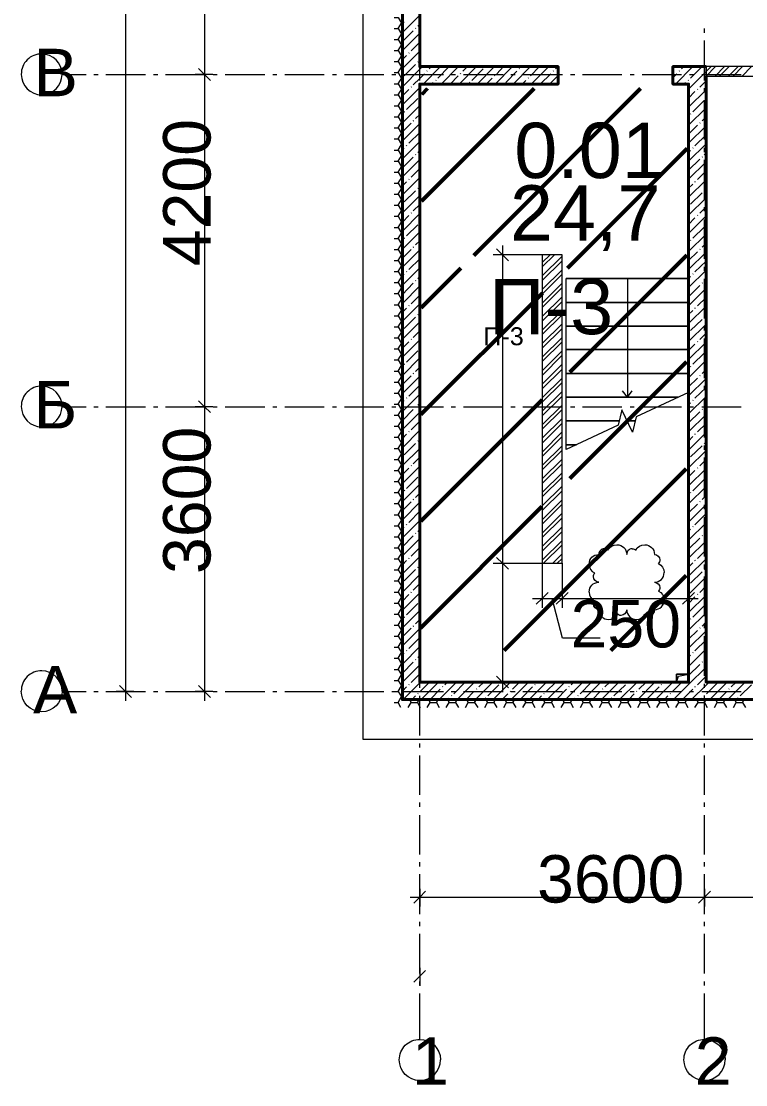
# Model space of a CAD drawing. Header units: millimetres. Extents: x -213547 to 415037, y -3642 to 106956.
# Drawn here: x -211833 to -202667, y 271 to 13726 of the extents above; entities that cross this region are included whole.
import ezdxf

# ---------------------------------------------------------------- set-up
doc = ezdxf.new("R2010")
doc.units = ezdxf.units.MM
doc.layers.add('953 СКБ ЛК CF15.1', color=3, linetype='Continuous', lineweight=50)
doc.layers.add('PDF _Текст', color=7, linetype='Continuous')
doc.styles.get("Standard").update_dxf_attribs({"font": 'arial.ttf'})

msp = doc.modelspace()

# ---------------------------------------------------------------- hatches: boundary and pattern name
at = {"layer": '953 СКБ ЛК CF15.1'}
h = msp.add_hatch(dxfattribs=at)
h.set_pattern_fill('ANSI31', color=256, scale=300)
h.paths.add_polyline_path([(-203408.3, 12875.7), (-206766.3, 12875.7), (-206771.2, 10765.6), (-204946.2, 10761.3), (-204946.6, 10603.4), (-204891.5, 10603.4), (-204891.5, 6709.3), (-205187.5, 6688.3), (-205187.5, 6819.8), (-205247.5, 6820), (-205238.6, 10600), (-206771.6, 10603.6), (-206783, 5763.6), (-203425, 5763.6), (-203415, 10023.2)])

# ---------------------------------------------------------------- linework, layer by layer
at = {"lineweight": 9}
for points in [[(-168384.7, 28983), (-168384.7, 29385.5), (-172769.4, 29385.5), (-172769.4, 32867.8), (-207511.6, 32867.8), (-207511.6, 4645.2), (-168384.7, 4645.2), (-168384.7, 5043.4)], [(-210515.2, 32384.8), (-210515.2, 5128.2)], [(-209515.4, 32384.8), (-209515.4, 27411.3), (-209515.4, 26564.1), (-209515.4, 23408), (-209515.4, 22259.9), (-209515.4, 20256.2), (-209515.4, 18654.8), (-209515.4, 17256.8), (-209515.4, 16354.5), (-209515.4, 15752.9), (-209515.4, 13054.4), (-209515.4, 8847.7), (-209515.4, 5128.2)], [(-207113.4, 13774.6), (-207062.6, 13774.6), (-207024.4, 13702.5), (-207011.7, 13702.5)], [(-207011.7, 13583.9), (-206791.4, 13804.2)], [(-207113.4, 13634.8), (-207062.6, 13634.8), (-207024.4, 13562.7), (-207011.7, 13562.7)], [(-207062.6, 13634.8), (-207024.4, 13702.5)], [(-207011.7, 13698.3), (-206990.5, 13719.5)], [(-207011.7, 13469.5), (-206876.2, 13605.1)], [(-206846.5, 13634.8), (-206842.3, 13639)], [(-206816.9, 13664.4), (-206791.4, 13689.8)], [(-206791.4, 13579.7), (-206791.4, 13634.8)], [(-203190.5, 13579.7), (-203190.5, 13634.8)], [(-207113.4, 13495), (-207062.6, 13495), (-207024.4, 13422.9), (-207011.7, 13422.9)], [(-207062.6, 13495), (-207024.4, 13562.7)], [(-207011.7, 13355.2), (-206791.4, 13575.4)], [(-206901.6, 13350.9), (-206791.4, 13461.1)], [(-206791.4, 12978.1), (-206791.4, 13482.2)], [(-203190.5, 12978.1), (-203190.5, 13482.2)], [(-207113.4, 13355.2), (-207062.6, 13355.2), (-207024.4, 13283.1), (-207011.7, 13283.1)], [(-207062.6, 13355.2), (-207024.4, 13422.9)], [(-207011.7, 13126.4), (-206791.4, 13346.7)], [(-206931.2, 13321.3), (-206927, 13325.5)], [(-207113.4, 13215.4), (-207062.6, 13215.4), (-207024.4, 13143.3), (-207011.7, 13143.3)], [(-207062.6, 13215.4), (-207024.4, 13283.1)], [(-207011.7, 13240.8), (-206960.9, 13291.6)], [(-206816.9, 13206.9), (-206812.6, 13211.1)], [(-210913.4, 13054.4), (-210858.3, 13054.4)], [(-210760.9, 13054.4), (-210261, 13054.4)], [(-210159.3, 13054.4), (-210104.3, 13054.4)], [(-210006.8, 13054.4), (-209506.9, 13054.4)], [(-209409.5, 13054.4), (-209515.4, 13054.4), (-209634, 13054.4)], [(-209405.3, 13054.4), (-209354.4, 13054.4)], [(-209252.7, 13054.4), (-208752.9, 13054.4)], [(-208651.2, 13054.4), (-208600.4, 13054.4)], [(-208498.7, 13054.4), (-207998.8, 13054.4)], [(-207897.1, 13054.4), (-207846.3, 13054.4)], [(-207744.6, 13054.4), (-207244.7, 13054.4)], [(-207143, 13054.4), (-207092.2, 13054.4)], [(-207113.4, 13075.6), (-207062.6, 13075.6), (-207024.4, 13003.5), (-207011.7, 13003.5)], [(-207062.6, 13075.6), (-207024.4, 13143.3)], [(-207011.7, 12897.6), (-206791.4, 13117.9), (-206757.5, 13151.8)], [(-206990.5, 13037.4), (-206846.5, 13177.2)], [(-206990.5, 13054.4), (-206490.7, 13054.4)], [(-206876.2, 12923), (-206791.4, 13003.5), (-206732.1, 13062.8)], [(-206749.1, 12931.5), (-206528.8, 13151.8)], [(-206702.5, 13092.5), (-206698.2, 13096.7)], [(-206672.8, 13122.2), (-206643.2, 13151.8)], [(-206562.7, 13007.8), (-206418.6, 13151.8)], [(-206520.3, 12931.5), (-206300, 13151.8)], [(-206393.2, 13054.4), (-206338.1, 13054.4)], [(-206291.5, 12931.5), (-206075.5, 13151.8)], [(-206274.6, 13062.8), (-206270.4, 13071.3)], [(-206244.9, 13092.5), (-206185.6, 13151.8)], [(-206236.5, 13054.4), (-205736.6, 13054.4)], [(-206130.6, 12978.1), (-205990.8, 13122.2)], [(-206067, 12931.5), (-205846.7, 13151.8)], [(-205961.1, 13151.8), (-205961.1, 13151.8)], [(-205838.3, 12931.5), (-205618, 13151.8)], [(-205817.1, 13062.8), (-205732.3, 13151.8)], [(-205702.7, 12952.7), (-205562.9, 13092.5)], [(-205639.1, 13054.4), (-205584.1, 13054.4)], [(-205609.5, 12931.5), (-205389.2, 13151.8)], [(-205533.2, 13122.2), (-205529, 13126.4)], [(-205503.6, 13151.8), (-205503.6, 13151.8)], [(-205486.6, 13054.4), (-204986.7, 13054.4)], [(-205389.2, 13037.4), (-205274.8, 13151.8)], [(-205380.7, 12931.5), (-205160.4, 13151.8)], [(-205266.3, 12931.5), (-205135, 13062.8)], [(-205105.4, 13092.5), (-205101.1, 13096.7)], [(-205075.7, 13122.2), (-205046.1, 13151.8)], [(-204885.1, 13054.4), (-204830, 13054.4)], [(-204732.6, 13054.4), (-204232.7, 13054.4)], [(-204131, 13054.4), (-204080.2, 13054.4)], [(-203978.5, 13054.4), (-203478.6, 13054.4)], [(-203588.8, 13126.4), (-203563.3, 13151.8)], [(-203588.8, 13012), (-203537.9, 13062.8)], [(-203554.9, 12931.5), (-203334.6, 13151.8)], [(-203508.3, 13092.5), (-203504, 13096.7)], [(-203478.6, 13122.2), (-203449, 13151.8)], [(-203389.6, 12868), (-203326.1, 12931.5), (-203169.4, 13088.3)], [(-203376.9, 13054.4), (-203326.1, 13054.4)], [(-203364.2, 13007.8), (-203220.2, 13151.8)], [(-203224.4, 13054.4), (-202724.5, 13054.4)], [(-203169.4, 13088.3), (-203105.8, 13151.8)], [(-203169.4, 13033.2), (-203050.7, 13151.8)], [(-203169.4, 13033.2), (-203169.4, 13151.8)], [(-203055, 13033.2), (-202936.4, 13151.8)], [(-202999.9, 13033.2), (-202877.1, 13151.8)], [(-202885.5, 13033.2), (-202762.7, 13151.8)], [(-202826.2, 13033.2), (-202707.6, 13151.8)], [(-202711.8, 13033.2), (-202593.2, 13151.8)], [(-207113.4, 12935.8), (-207062.6, 12935.8), (-207024.4, 12863.7), (-207011.7, 12863.7)], [(-207062.6, 12935.8), (-207024.4, 13003.5)], [(-207011.7, 13012), (-207011.7, 13012)], [(-206634.7, 12931.5), (-206617.7, 12952.7)], [(-206588.1, 12978.1), (-206583.9, 12982.4)], [(-206405.9, 12931.5), (-206304.3, 13037.4)], [(-206160.2, 12952.7), (-206156, 12956.9)], [(-205952.6, 12931.5), (-205876.4, 13007.8)], [(-205846.7, 13037.4), (-205842.5, 13041.7)], [(-205495.1, 12931.5), (-205448.5, 12978.1)], [(-205418.9, 13007.8), (-205414.6, 13012)], [(-205152, 12931.5), (-205041.8, 13041.7)], [(-203440.5, 12931.5), (-203423.5, 12952.7)], [(-203393.9, 12978.1), (-203389.6, 12982.4)], [(-203249.8, 12893.4), (-203211.7, 12931.5), (-203169.4, 12973.9)], [(-207113.4, 12796), (-207062.6, 12796), (-207024.4, 12723.9), (-207011.7, 12723.9)], [(-207062.6, 12796), (-207024.4, 12863.7)], [(-207011.7, 12668.9), (-206791.4, 12889.2)], [(-207011.7, 12783.2), (-206931.2, 12863.7)], [(-206901.6, 12893.4), (-206897.3, 12897.6)], [(-206791.4, 12825.6), (-206791.4, 12880.7)], [(-203389.6, 12639.2), (-203169.4, 12859.5)], [(-203389.6, 12753.6), (-203309.2, 12838.3)], [(-203279.5, 12863.7), (-203275.3, 12868)], [(-203190.5, 12825.6), (-203190.5, 12880.7)], [(-207113.4, 12656.2), (-207062.6, 12656.2), (-207024.4, 12584.1), (-207011.7, 12584.1)], [(-207062.6, 12656.2), (-207024.4, 12723.9)], [(-207011.7, 12440.1), (-206791.4, 12660.4)], [(-206960.9, 12609.6), (-206816.9, 12749.4)], [(-206791.4, 12228.3), (-206791.4, 12728.2)], [(-203334.6, 12579.9), (-203194.8, 12723.9)], [(-203190.5, 12228.3), (-203190.5, 12728.2)], [(-207113.4, 12516.4), (-207062.6, 12516.4), (-207024.4, 12444.3), (-207011.7, 12444.3)], [(-207062.6, 12516.4), (-207024.4, 12584.1)], [(-206990.5, 12579.9), (-206982.1, 12584.1)], [(-206846.5, 12495.2), (-206791.4, 12546)], [(-203389.6, 12410.4), (-203169.4, 12630.7)], [(-203364.2, 12550.2), (-203360, 12554.5)], [(-203220.2, 12465.5), (-203169.4, 12516.4)], [(-207062.6, 12376.6), (-207024.4, 12444.3)], [(-207011.7, 12325.7), (-206901.6, 12435.9)], [(-207011.7, 12211.3), (-206791.4, 12431.6)], [(-206876.2, 12465.5), (-206867.7, 12469.8)], [(-203389.6, 12296.1), (-203279.5, 12410.4)], [(-203389.6, 12181.7), (-203169.4, 12402)], [(-203249.8, 12435.9), (-203245.6, 12440.1)], [(-207113.4, 12376.6), (-207062.6, 12376.6), (-207024.4, 12304.5), (-207011.7, 12304.5)], [(-207062.6, 12236.8), (-207024.4, 12304.5)], [(-206931.2, 12181.7), (-206791.4, 12317.2)], [(-203309.2, 12152), (-203169.4, 12287.6)], [(-207113.4, 12236.8), (-207062.6, 12236.8), (-207024.4, 12164.7), (-207011.7, 12164.7)], [(-207062.6, 12097), (-207024.4, 12164.7)], [(-207011.7, 11986.8), (-206791.4, 12202.9)], [(-207011.7, 12097), (-206990.5, 12122.4)], [(-206960.9, 12152), (-206956.6, 12156.3)], [(-206791.4, 12071.5), (-206791.4, 12126.6)], [(-203389.6, 11957.2), (-203169.4, 12173.2)], [(-203334.6, 12122.4), (-203330.3, 12126.6)], [(-203190.5, 12071.5), (-203190.5, 12126.6)], [(-207113.4, 12097), (-207062.6, 12097), (-207024.4, 12024.9), (-207011.7, 12024.9)], [(-207062.6, 11957.2), (-207024.4, 12024.9)], [(-207011.7, 11872.4), (-206876.2, 12008)], [(-207011.7, 11758.1), (-206791.4, 11978.3)], [(-206846.5, 12037.7), (-206842.3, 12041.9)], [(-206816.9, 12067.3), (-206791.4, 12092.7)], [(-203389.6, 12067.3), (-203364.2, 12092.7)], [(-203389.6, 11842.8), (-203249.8, 11982.6)], [(-203220.2, 12008), (-203216, 12012.2)], [(-203194.8, 12037.7), (-203169.4, 12063.1)], [(-207113.4, 11957.2), (-207062.6, 11957.2), (-207024.4, 11885.1), (-207011.7, 11885.1)], [(-207062.6, 11817.4), (-207024.4, 11885.1)], [(-206901.6, 11753.8), (-206791.4, 11864)], [(-206791.4, 11474.2), (-206791.4, 11974.1)], [(-203389.6, 11728.4), (-203169.4, 11948.7)], [(-203190.5, 11474.2), (-203190.5, 11974.1)], [(-207113.4, 11817.4), (-207062.6, 11817.4), (-207024.4, 11745.3), (-207011.7, 11745.3)], [(-207062.6, 11677.6), (-207024.4, 11745.3)], [(-207011.7, 11529.3), (-206791.4, 11749.6)], [(-206931.2, 11724.2), (-206927, 11728.4)], [(-203389.6, 11499.6), (-203169.4, 11719.9)], [(-203279.5, 11724.2), (-203169.4, 11834.3)], [(-207113.4, 11677.6), (-207062.6, 11677.6), (-207024.4, 11605.5), (-207011.7, 11605.5)], [(-207062.6, 11537.8), (-207024.4, 11605.5)], [(-207011.7, 11643.7), (-206960.9, 11694.5)], [(-206990.5, 11440.3), (-206846.5, 11580.1)], [(-206816.9, 11609.8), (-206812.6, 11614)], [(-203389.6, 11614), (-203334.6, 11664.9)], [(-203309.2, 11694.5), (-203304.9, 11698.7)], [(-203194.8, 11580.1), (-203190.5, 11584.4)], [(-207113.4, 11537.8), (-207062.6, 11537.8), (-207024.4, 11465.7), (-207011.7, 11465.7)], [(-207062.6, 11398), (-207024.4, 11465.7)], [(-207011.7, 11300.5), (-206791.4, 11520.8)], [(-203389.6, 11270.9), (-203169.4, 11491.2)], [(-203364.2, 11410.7), (-203220.2, 11554.7)], [(-207113.4, 11398), (-207062.6, 11398), (-207024.4, 11325.9), (-207011.7, 11325.9)], [(-207062.6, 11258.2), (-207024.4, 11325.9)], [(-207011.7, 11414.9), (-207011.7, 11414.9)], [(-206876.2, 11325.9), (-206791.4, 11406.4)], [(-206791.4, 11321.7), (-206791.4, 11372.5)], [(-203389.6, 11385.3), (-203389.6, 11385.3)], [(-203249.8, 11296.3), (-203169.4, 11376.8)], [(-203190.5, 11321.7), (-203190.5, 11372.5)], [(-207113.4, 11258.2), (-207062.6, 11258.2), (-207024.4, 11186.1), (-207011.7, 11186.1)], [(-207062.6, 11118.4), (-207024.4, 11186.1)], [(-207011.7, 11071.8), (-206791.4, 11292.1)], [(-207011.7, 11186.1), (-206931.2, 11266.6)], [(-206901.6, 11296.3), (-206897.3, 11300.5)], [(-206791.4, 10720.1), (-206791.4, 11220)], [(-203389.6, 11042.1), (-203169.4, 11262.4)], [(-203389.6, 11156.5), (-203309.2, 11237)], [(-203279.5, 11266.6), (-203275.3, 11270.9)], [(-203190.5, 10720.1), (-203190.5, 11220)], [(-207113.4, 11118.4), (-207062.6, 11118.4), (-207024.4, 11046.3), (-207011.7, 11046.3)], [(-207062.6, 10978.6), (-207024.4, 11046.3)], [(-207011.7, 10843), (-206791.4, 11063.3)], [(-206960.9, 11012.5), (-206816.9, 11152.3)], [(-203389.6, 10813.3), (-203169.4, 11033.6)], [(-203334.6, 10982.8), (-203194.8, 11122.6)], [(-207113.4, 10978.6), (-207062.6, 10978.6), (-207024.4, 10906.5), (-207011.7, 10906.5)], [(-207062.6, 10838.8), (-207024.4, 10906.5)], [(-206990.5, 10982.8), (-206982.1, 10987)], [(-206846.5, 10898.1), (-206791.4, 10948.9)], [(-203364.2, 10953.1), (-203360, 10957.4)], [(-203220.2, 10868.4), (-203169.4, 10919.3)], [(-207113.4, 10838.8), (-207062.6, 10838.8), (-207024.4, 10766.7), (-207011.7, 10766.7)], [(-207062.6, 10699), (-207024.4, 10766.7)], [(-207011.7, 10728.6), (-206901.6, 10838.8)], [(-207011.7, 10614.2), (-206791.4, 10834.5)], [(-206876.2, 10868.4), (-206867.7, 10872.7)], [(-205240.9, 10771), (-205745.1, 10771), (-205863.7, 10771)], [(-205745.1, 10889.6), (-205745.1, 6869.3), (-205745.1, 5246.8)], [(-205240.9, 10673.5), (-205143.5, 10771)], [(-205240.9, 10618.5), (-205088.4, 10771)], [(-203389.6, 10699), (-203279.5, 10809.1)], [(-203389.6, 10584.6), (-203169.4, 10804.9)], [(-203249.8, 10838.8), (-203245.6, 10843)], [(-207113.4, 10699), (-207062.6, 10699), (-207024.4, 10626.9), (-207011.7, 10626.9)], [(-206931.2, 10584.6), (-206791.4, 10720.1)], [(-205240.9, 10504.1), (-204991, 10754)], [(-205240.9, 10444.8), (-204991, 10694.7)], [(-203309.2, 10554.9), (-203169.4, 10690.5)], [(-207113.4, 10559.2), (-207062.6, 10559.2), (-207024.4, 10487.1), (-207011.7, 10487.1)], [(-207062.6, 10559.2), (-207024.4, 10626.9)], [(-207011.7, 10385.5), (-206791.4, 10605.8)], [(-207011.7, 10499.9), (-206990.5, 10525.3)], [(-206960.9, 10554.9), (-206956.6, 10559.2)], [(-206791.4, 10567.6), (-206791.4, 10618.5)], [(-205240.9, 10330.4), (-204991, 10580.3)], [(-205240.9, 10275.3), (-204991, 10525.3)], [(-203389.6, 10355.8), (-203169.4, 10576.1)], [(-203389.6, 10470.2), (-203364.2, 10495.6)], [(-203334.6, 10525.3), (-203330.3, 10529.5)], [(-203190.5, 10567.6), (-203190.5, 10618.5)], [(-207113.4, 10419.4), (-207062.6, 10419.4), (-207024.4, 10347.4), (-207011.7, 10347.4)], [(-207062.6, 10419.4), (-207024.4, 10487.1)], [(-207011.7, 10271.1), (-206876.2, 10410.9)], [(-207011.7, 10156.7), (-206791.4, 10377)], [(-206846.5, 10440.5), (-206842.3, 10444.8)], [(-206816.9, 10470.2), (-206791.4, 10491.4)], [(-206791.4, 9966.1), (-206791.4, 10466)], [(-205240.9, 10161), (-204991, 10410.9)], [(-203389.6, 10470.2), (-204940.2, 10470.2)], [(-204164.9, 10470.2), (-204164.9, 10169.4), (-204164.9, 9868.6), (-204164.9, 9572.1), (-204164.9, 9271.3), (-204164.9, 8970.5), (-204228.4, 9051)], [(-203389.6, 10241.4), (-203249.8, 10381.2)], [(-203220.2, 10410.9), (-203216, 10415.1)], [(-203194.8, 10440.5), (-203169.4, 10461.7)], [(-203190.5, 9966.1), (-203190.5, 10466)], [(-207113.4, 10279.6), (-207062.6, 10279.6), (-207024.4, 10207.6), (-207011.7, 10207.6)], [(-207062.6, 10279.6), (-207024.4, 10347.4)], [(-206901.6, 10152.5), (-206791.4, 10262.6)], [(-205240.9, 10105.9), (-204991, 10355.8)], [(-205240.9, 9991.5), (-204991, 10241.4)], [(-203389.6, 10127.1), (-203169.4, 10347.4)], [(-203279.5, 10127.1), (-203169.4, 10233)], [(-207113.4, 10139.8), (-207062.6, 10139.8), (-207024.4, 10067.8), (-207011.7, 10067.8)], [(-207062.6, 10139.8), (-207024.4, 10207.6)], [(-207011.7, 9932.2), (-206791.4, 10152.5)], [(-207011.7, 10046.6), (-206960.9, 10097.4)], [(-206931.2, 10127.1), (-206927, 10131.3)], [(-205240.9, 9932.2), (-204991, 10182.1)], [(-203389.6, 9902.5), (-203169.4, 10122.8)], [(-203309.2, 10097.4), (-203304.9, 10101.6)], [(-207113.4, 10000), (-207062.6, 10000), (-207024.4, 9928), (-207011.7, 9928)], [(-207062.6, 10000), (-207024.4, 10067.8)], [(-206990.5, 9839), (-206846.5, 9983)], [(-206816.9, 10012.7), (-206812.6, 10016.9)], [(-205240.9, 9817.8), (-204991, 10067.8)], [(-205240.9, 9762.7), (-204991, 10012.7)], [(-203389.6, 10016.9), (-203334.6, 10067.8)], [(-203194.8, 9983), (-203190.5, 9987.3)], [(-207113.4, 9860.2), (-207062.6, 9860.2), (-207024.4, 9788.2), (-207011.7, 9788.2)], [(-207062.6, 9860.2), (-207024.4, 9928)], [(-207011.7, 9703.4), (-206791.4, 9923.7)], [(-206791.4, 9813.6), (-206791.4, 9864.4)], [(-205240.9, 9648.4), (-204991, 9898.3)], [(-205240.9, 9589), (-204991, 9839)], [(-203389.6, 9673.8), (-203169.4, 9894.1)], [(-203364.2, 9813.6), (-203220.2, 9953.4)], [(-203190.5, 9813.6), (-203190.5, 9864.4)], [(-207113.4, 9720.4), (-207062.6, 9720.4), (-207024.4, 9648.4), (-207011.7, 9648.4)], [(-207062.6, 9720.4), (-207024.4, 9788.2)], [(-207011.7, 9817.8), (-207011.7, 9817.8)], [(-207011.7, 9474.7), (-206791.4, 9695)], [(-206901.6, 9699.2), (-206897.3, 9703.4)], [(-206876.2, 9724.6), (-206791.4, 9809.3)], [(-206791.4, 9212), (-206791.4, 9711.9)], [(-205240.9, 9474.7), (-204991, 9724.6)], [(-203389.6, 9788.2), (-203389.6, 9788.2)], [(-203249.8, 9699.2), (-203169.4, 9779.7)], [(-203190.5, 9212), (-203190.5, 9711.9)], [(-207113.4, 9580.6), (-207062.6, 9580.6), (-207024.4, 9508.6), (-207011.7, 9508.6)], [(-207062.6, 9580.6), (-207024.4, 9648.4)], [(-207011.7, 9589), (-206931.2, 9669.5)], [(-206960.9, 9411.1), (-206816.9, 9555.2)], [(-205240.9, 9419.6), (-204991, 9669.5)], [(-205240.9, 9305.2), (-204991, 9555.2)], [(-203389.6, 9445), (-203169.4, 9665.3)], [(-203389.6, 9559.4), (-203309.2, 9639.9)], [(-203279.5, 9669.5), (-203275.3, 9673.8)], [(-207113.4, 9440.8), (-207062.6, 9440.8), (-207024.4, 9368.8), (-207011.7, 9368.8)], [(-207062.6, 9440.8), (-207024.4, 9508.6)], [(-207011.7, 9245.9), (-206791.4, 9466.2)], [(-205240.9, 9245.9), (-204991, 9500.1)], [(-203389.6, 9216.2), (-203169.4, 9436.5)], [(-203334.6, 9385.7), (-203194.8, 9525.5)], [(-207113.4, 9301), (-207062.6, 9301), (-207024.4, 9229), (-207011.7, 9229)], [(-207062.6, 9301), (-207024.4, 9368.8)], [(-206990.5, 9385.7), (-206982.1, 9389.9)], [(-206846.5, 9296.7), (-206791.4, 9351.8)], [(-205240.9, 9135.8), (-204991, 9385.7)], [(-205240.9, 9076.4), (-204991, 9326.4)], [(-203364.2, 9356), (-203360, 9360.3)], [(-203220.2, 9271.3), (-203169.4, 9322.2)], [(-207113.4, 9161.2), (-207062.6, 9161.2), (-207024.4, 9089.2), (-207011.7, 9089.2)], [(-207062.6, 9161.2), (-207024.4, 9229)], [(-207011.7, 9131.5), (-206901.6, 9241.7)], [(-207011.7, 9017.1), (-206791.4, 9237.4)], [(-206876.2, 9271.3), (-206867.7, 9275.6)], [(-205240.9, 8962.1), (-204991, 9212)], [(-205240.9, 8907), (-204991, 9156.9)], [(-203389.6, 9101.9), (-203279.5, 9212)], [(-203389.6, 8987.5), (-203169.4, 9207.8)], [(-203249.8, 9241.7), (-203245.6, 9245.9)], [(-207113.4, 9021.4), (-207062.6, 9021.4), (-207024.4, 8949.4), (-207011.7, 8949.4)], [(-207062.6, 9021.4), (-207024.4, 9089.2)], [(-206931.2, 8983.2), (-206791.4, 9123)], [(-206791.4, 9059.5), (-206791.4, 9114.6)], [(-205240.9, 8792.6), (-204991, 9042.6)], [(-204164.9, 8970.5), (-204105.6, 9051)], [(-203309.2, 8957.8), (-203169.4, 9093.4)], [(-203190.5, 9059.5), (-203190.5, 9114.6)], [(-207113.4, 8881.6), (-207062.6, 8881.6), (-207024.4, 8809.6), (-207011.7, 8809.6)], [(-207062.6, 8881.6), (-207024.4, 8949.4)], [(-207011.7, 8788.4), (-206791.4, 9008.7)], [(-207011.7, 8902.8), (-206990.5, 8928.2)], [(-206960.9, 8957.8), (-206956.6, 8962.1)], [(-206816.9, 8868.9), (-206791.4, 8894.3)], [(-206791.4, 8457.9), (-206791.4, 8957.8)], [(-205240.9, 8733.3), (-204991, 8983.2)], [(-203389.6, 8758.7), (-203169.4, 8979)], [(-203389.6, 8873.1), (-203364.2, 8898.5)], [(-203334.6, 8928.2), (-203330.3, 8932.4)], [(-203190.5, 8457.9), (-203190.5, 8957.8)], [(-211315.8, 8847.7), (-211010.8, 8847.7)], [(-210913.4, 8847.7), (-210858.3, 8847.7)], [(-210760.9, 8847.7), (-210261, 8847.7)], [(-210159.3, 8847.7), (-210104.3, 8847.7)], [(-210006.8, 8847.7), (-209506.9, 8847.7)], [(-209409.5, 8847.7), (-209515.4, 8847.7), (-209634, 8847.7)], [(-209405.3, 8847.7), (-209354.4, 8847.7)], [(-209252.7, 8847.7), (-208752.9, 8847.7)], [(-208651.2, 8847.7), (-208600.4, 8847.7)], [(-208498.7, 8847.7), (-207998.8, 8847.7)], [(-207897.1, 8847.7), (-207846.3, 8847.7)], [(-207744.6, 8847.7), (-207244.7, 8847.7)], [(-207143, 8847.7), (-207092.2, 8847.7)], [(-207062.6, 8741.8), (-207024.4, 8809.6)], [(-207011.7, 8674), (-206876.2, 8813.8)], [(-207011.7, 8559.6), (-206791.4, 8779.9)], [(-206990.5, 8847.7), (-206490.7, 8847.7)], [(-206846.5, 8843.4), (-206842.3, 8847.7)], [(-206393.2, 8847.7), (-206338.1, 8847.7)], [(-206236.5, 8847.7), (-205736.6, 8847.7)], [(-205639.1, 8847.7), (-205584.1, 8847.7)], [(-205486.6, 8847.7), (-204986.7, 8847.7)], [(-205240.9, 8618.9), (-204991, 8868.9)], [(-205240.9, 8563.8), (-204991, 8813.8)], [(-204885.1, 8847.7), (-204830, 8847.7)], [(-204732.6, 8847.7), (-204232.7, 8847.7)], [(-204131, 8847.7), (-204080.2, 8847.7)], [(-203978.5, 8847.7), (-203478.6, 8847.7)], [(-203389.6, 8644.3), (-203249.8, 8784.1)], [(-203389.6, 8530), (-203169.4, 8750.2)], [(-203376.9, 8847.7), (-203326.1, 8847.7)], [(-203224.4, 8847.7), (-202724.5, 8847.7)], [(-203220.2, 8813.8), (-203216, 8818)], [(-203194.8, 8843.4), (-203169.4, 8864.6)], [(-207113.4, 8741.8), (-207062.6, 8741.8), (-207024.4, 8669.8), (-207011.7, 8669.8)], [(-207062.6, 8602), (-207024.4, 8669.8)], [(-206901.6, 8555.4), (-206791.4, 8665.5)], [(-205240.9, 8449.5), (-204991, 8699.4)], [(-205240.9, 8390.2), (-204991, 8640.1)], [(-203279.5, 8530), (-203169.4, 8635.9)], [(-207113.4, 8602), (-207062.6, 8602), (-207024.4, 8530), (-207011.7, 8530)], [(-207062.6, 8462.2), (-207024.4, 8530)], [(-207011.7, 8330.9), (-206791.4, 8551.1)], [(-207011.7, 8445.2), (-206960.9, 8500.3)], [(-206931.2, 8530), (-206927, 8534.2)], [(-205240.9, 8275.8), (-204991, 8530)], [(-203389.6, 8301.2), (-203169.4, 8521.5)], [(-203309.2, 8500.3), (-203304.9, 8504.5)], [(-207113.4, 8462.2), (-207062.6, 8462.2), (-207024.4, 8390.2), (-207011.7, 8390.2)], [(-207062.6, 8322.4), (-207024.4, 8390.2)], [(-206990.5, 8241.9), (-206846.5, 8385.9)], [(-206816.9, 8415.6), (-206812.6, 8419.8)], [(-206791.4, 8305.4), (-206791.4, 8360.5)], [(-205240.9, 8220.7), (-204991, 8470.7)], [(-205240.9, 8106.3), (-204991, 8356.3)], [(-203389.6, 8415.6), (-203334.6, 8470.7)], [(-203364.2, 8216.5), (-203220.2, 8356.3)], [(-203194.8, 8385.9), (-203190.5, 8390.2)], [(-203190.5, 8305.4), (-203190.5, 8360.5)], [(-207113.4, 8322.4), (-207062.6, 8322.4), (-207024.4, 8250.4), (-207011.7, 8250.4)], [(-207062.6, 8182.6), (-207024.4, 8250.4)], [(-207011.7, 8106.3), (-206791.4, 8322.4)], [(-207011.7, 8216.5), (-207011.7, 8220.7)], [(-206876.2, 8127.5), (-206791.4, 8212.2)], [(-206791.4, 7703.9), (-206791.4, 8208)], [(-205240.9, 8051.3), (-204991, 8301.2)], [(-203389.6, 8076.7), (-203169.4, 8297)], [(-203190.5, 7703.9), (-203190.5, 8208)], [(-207113.4, 8182.6), (-207062.6, 8182.6), (-207024.4, 8110.6), (-207011.7, 8110.6)], [(-207062.6, 8042.8), (-207024.4, 8110.6)], [(-207011.7, 7877.6), (-206791.4, 8097.9)], [(-206901.6, 8102.1), (-206897.3, 8106.3)], [(-205240.9, 7936.9), (-204991, 8186.8)], [(-205240.9, 7877.6), (-204991, 8127.5)], [(-203389.6, 8186.8), (-203389.6, 8191.1)], [(-203279.5, 8072.4), (-203275.3, 8076.7)], [(-203249.8, 8102.1), (-203169.4, 8182.6)], [(-207113.4, 8042.8), (-207062.6, 8042.8), (-207024.4, 7970.8), (-207011.7, 7970.8)], [(-207062.6, 7903), (-207024.4, 7970.8)], [(-207011.7, 7991.9), (-206931.2, 8072.4)], [(-206960.9, 7814), (-206816.9, 7958.1)], [(-205240.9, 7763.2), (-204991, 8013.1)], [(-205240.9, 7708.1), (-204991, 7958.1)], [(-203389.6, 7847.9), (-203169.4, 8068.2)], [(-203389.6, 7962.3), (-203309.2, 8042.8)], [(-207113.4, 7903), (-207062.6, 7903), (-207024.4, 7831), (-207011.7, 7831)], [(-207062.6, 7763.2), (-207024.4, 7831)], [(-207011.7, 7648.8), (-206791.4, 7869.1)], [(-205240.9, 7593.7), (-204991, 7843.7)], [(-203389.6, 7619.1), (-203169.4, 7839.4)], [(-203334.6, 7784.4), (-203194.8, 7928.4)], [(-207113.4, 7763.2), (-207062.6, 7763.2), (-207024.4, 7691.2), (-207011.7, 7691.2)], [(-207062.6, 7623.4), (-207024.4, 7691.2)], [(-206990.5, 7784.4), (-206982.1, 7792.8)], [(-206876.2, 7674.2), (-206867.7, 7678.5)], [(-206846.5, 7699.6), (-206791.4, 7754.7)], [(-205240.9, 7534.4), (-204991, 7784.4)], [(-205240.9, 7420), (-204991, 7670)], [(-203364.2, 7758.9), (-203360, 7763.2)], [(-203220.2, 7674.2), (-203169.4, 7725.1)], [(-207113.4, 7623.4), (-207062.6, 7623.4), (-207024.4, 7551.4), (-207011.7, 7551.4)], [(-207062.6, 7483.6), (-207024.4, 7551.4)], [(-207011.7, 7534.4), (-206901.6, 7644.6)], [(-207011.7, 7420), (-206791.4, 7640.3)], [(-206791.4, 7551.4), (-206791.4, 7606.4)], [(-205240.9, 7365), (-204991, 7614.9)], [(-203389.6, 7504.8), (-203279.5, 7614.9)], [(-203389.6, 7390.4), (-203169.4, 7610.7)], [(-203249.8, 7644.6), (-203245.6, 7648.8)], [(-203190.5, 7551.4), (-203190.5, 7606.4)], [(-207113.4, 7483.6), (-207062.6, 7483.6), (-207024.4, 7411.6), (-207011.7, 7411.6)], [(-207062.6, 7343.8), (-207024.4, 7411.6)], [(-207011.7, 7191.3), (-206791.4, 7411.6)], [(-206931.2, 7386.1), (-206791.4, 7525.9)], [(-206791.4, 6954), (-206791.4, 7453.9)], [(-205240.9, 7250.6), (-204991, 7500.5)], [(-205240.9, 7195.5), (-204991, 7445.5)], [(-203309.2, 7356.5), (-203169.4, 7496.3)], [(-203190.5, 6954), (-203190.5, 7453.9)], [(-207113.4, 7343.8), (-207062.6, 7343.8), (-207024.4, 7271.8), (-207011.7, 7271.8)], [(-207062.6, 7204), (-207024.4, 7271.8)], [(-207011.7, 7305.7), (-206990.5, 7331.1)], [(-206960.9, 7356.5), (-206956.6, 7365)], [(-206816.9, 7271.8), (-206791.4, 7297.2)], [(-205240.9, 7081.1), (-204991, 7331.1)], [(-205240.9, 7021.8), (-204991, 7271.8)], [(-203389.6, 7161.6), (-203169.4, 7381.9)], [(-203389.6, 7276), (-203364.2, 7301.4)], [(-203334.6, 7331.1), (-203330.3, 7335.3)], [(-203194.8, 7246.3), (-203169.4, 7267.5)], [(-207113.4, 7204), (-207062.6, 7204), (-207024.4, 7132), (-207011.7, 7132)], [(-207062.6, 7064.2), (-207024.4, 7132)], [(-207011.7, 7076.9), (-206876.2, 7216.7)], [(-207011.7, 6962.5), (-206791.4, 7182.8)], [(-206846.5, 7246.3), (-206842.3, 7250.6)], [(-205240.9, 6907.4), (-204991, 7157.4)], [(-203389.6, 7047.2), (-203249.8, 7187)], [(-203389.6, 6932.9), (-203169.4, 7153.1)], [(-203220.2, 7216.7), (-203216, 7220.9)], [(-207113.4, 7064.2), (-207062.6, 7064.2), (-207024.4, 6992.2), (-207011.7, 6992.2)], [(-206901.6, 6958.3), (-206791.4, 7068.4)], [(-205224, 6869.3), (-204991, 7102.3)], [(-203279.5, 6928.6), (-203169.4, 7038.8)], [(-207113.4, 6924.4), (-207062.6, 6924.4), (-207024.4, 6856.6), (-207011.7, 6856.6)], [(-207062.6, 6924.4), (-207024.4, 6992.2)], [(-207011.7, 6733.7), (-206791.4, 6954)], [(-207011.7, 6848.1), (-206960.9, 6903.2)], [(-206931.2, 6928.6), (-206927, 6937.1)], [(-205863.7, 6869.3), (-205745.1, 6869.3), (-205240.9, 6869.3), (-205240.9, 6424.5), (-205240.9, 6305.9)], [(-205109.6, 6869.3), (-204991, 6987.9)], [(-205054.5, 6869.3), (-204991, 6928.6)], [(-204991, 6869.3), (-204991, 6424.5), (-204991, 6305.9)], [(-203389.6, 6704.1), (-203169.4, 6924.4)], [(-203389.6, 6818.5), (-203334.6, 6873.5)], [(-203389.6, 6869.3), (-203389.6, 6424.5), (-203389.6, 6305.9)], [(-203309.2, 6903.2), (-203304.9, 6907.4)], [(-207113.4, 6784.6), (-207062.6, 6784.6), (-207024.4, 6716.8), (-207011.7, 6716.8)], [(-207062.6, 6784.6), (-207024.4, 6856.6)], [(-206990.5, 6644.8), (-206846.5, 6788.8)], [(-206816.9, 6814.2), (-206812.6, 6822.7)], [(-206791.4, 6797.3), (-206791.4, 6852.4)], [(-203364.2, 6615.1), (-203220.2, 6759.2)], [(-203194.8, 6788.8), (-203190.5, 6793.1)], [(-203190.5, 6797.3), (-203190.5, 6852.4)], [(-207113.4, 6644.8), (-207062.6, 6644.8), (-207024.4, 6577), (-207011.7, 6577)], [(-207062.6, 6644.8), (-207024.4, 6716.8)], [(-207011.7, 6505), (-206791.4, 6725.3)], [(-207011.7, 6619.4), (-207011.7, 6619.4)], [(-206876.2, 6530.4), (-206791.4, 6610.9)], [(-206791.4, 6200), (-206791.4, 6699.9)], [(-203389.6, 6475.3), (-203169.4, 6695.6)], [(-203389.6, 6589.7), (-203389.6, 6593.9)], [(-203190.5, 6200), (-203190.5, 6699.9)], [(-207113.4, 6505), (-207062.6, 6505), (-207024.4, 6437.2), (-207011.7, 6437.2)], [(-207062.6, 6505), (-207024.4, 6577)], [(-207011.7, 6276.2), (-206791.4, 6496.5)], [(-207011.7, 6390.6), (-206931.2, 6475.3)], [(-206901.6, 6500.8), (-206897.3, 6509.2)], [(-203389.6, 6246.6), (-203169.4, 6466.9)], [(-203279.5, 6475.3), (-203275.3, 6479.6)], [(-203249.8, 6500.8), (-203169.4, 6581.2)], [(-207113.4, 6365.2), (-207062.6, 6365.2), (-207024.4, 6297.4), (-207011.7, 6297.4)], [(-207062.6, 6365.2), (-207024.4, 6437.2)], [(-206960.9, 6216.9), (-206816.9, 6361)], [(-205363.8, 6424.5), (-204991, 6424.5), (-203271, 6424.5)], [(-204508, 5920.4), (-204986.7, 5920.4), (-205118.1, 6424.5)], [(-203389.6, 6361), (-203309.2, 6445.7)], [(-203334.6, 6187.3), (-203194.8, 6331.3)], [(-207113.4, 6225.4), (-207062.6, 6225.4), (-207024.4, 6157.6), (-207011.7, 6157.6)], [(-207062.6, 6225.4), (-207024.4, 6297.4)], [(-207011.7, 6051.7), (-206791.4, 6272)], [(-206990.5, 6187.3), (-206982.1, 6191.5)], [(-203389.6, 6022), (-203169.4, 6242.3)], [(-207113.4, 6085.6), (-207062.6, 6085.6), (-207024.4, 6017.8), (-207011.7, 6017.8)], [(-207062.6, 6085.6), (-207024.4, 6157.6)], [(-206876.2, 6072.9), (-206867.7, 6077.1)], [(-206846.5, 6102.5), (-206791.4, 6157.6)], [(-206791.4, 6047.5), (-206791.4, 6098.3)], [(-203364.2, 6161.8), (-203360, 6166.1)], [(-203220.2, 6072.9), (-203169.4, 6128)], [(-203190.5, 6047.5), (-203190.5, 6098.3)], [(-207113.4, 5945.8), (-207062.6, 5945.8), (-207024.4, 5878), (-207011.7, 5878)], [(-207062.6, 5945.8), (-207024.4, 6017.8)], [(-207011.7, 5937.3), (-206901.6, 6047.5)], [(-207011.7, 5822.9), (-206791.4, 6043.2)], [(-206931.2, 5789), (-206791.4, 5928.8)], [(-206791.4, 5445.9), (-206791.4, 5945.8)], [(-203389.6, 5907.7), (-203279.5, 6017.8)], [(-203389.6, 5793.3), (-203169.4, 6013.6)], [(-203249.8, 6047.5), (-203245.6, 6051.7)], [(-203190.5, 5445.9), (-203190.5, 5945.8)], [(-207113.4, 5806), (-207062.6, 5806), (-207024.4, 5738.2), (-207011.7, 5738.2)], [(-207062.6, 5806), (-207024.4, 5878)], [(-207011.7, 5594.2), (-206791.4, 5814.5)], [(-203309.2, 5759.4), (-203169.4, 5899.2)], [(-207113.4, 5666.2), (-207062.6, 5666.2), (-207024.4, 5598.4), (-207011.7, 5598.4)], [(-207062.6, 5666.2), (-207024.4, 5738.2)], [(-207011.7, 5708.6), (-206990.5, 5734)], [(-206960.9, 5759.4), (-206956.6, 5763.6)], [(-206816.9, 5674.7), (-206791.4, 5700.1)], [(-203389.6, 5564.5), (-203169.4, 5784.8)], [(-203389.6, 5678.9), (-203364.2, 5704.3)], [(-203334.6, 5734), (-203330.3, 5738.2)], [(-203194.8, 5645), (-203169.4, 5670.4)], [(-207113.4, 5526.4), (-207062.6, 5526.4), (-207024.4, 5458.6), (-207011.7, 5458.6)], [(-207062.6, 5526.4), (-207024.4, 5598.4)], [(-207011.7, 5479.8), (-206876.2, 5619.6)], [(-207011.7, 5365.4), (-206791.4, 5585.7)], [(-206846.5, 5645), (-206842.3, 5649.2)], [(-203580.3, 5145.1), (-203389.6, 5335.8), (-203169.4, 5556)], [(-203389.6, 5450.1), (-203249.8, 5589.9)], [(-203220.2, 5619.6), (-203216, 5623.8)], [(-207113.4, 5386.6), (-207062.6, 5386.6), (-207024.4, 5318.8), (-207011.7, 5318.8)], [(-207062.6, 5386.6), (-207024.4, 5458.6)], [(-206901.6, 5361.2), (-206791.4, 5471.3)], [(-203542.2, 5365.4), (-203516.7, 5441.7), (-203389.6, 5467.1)], [(-203279.5, 5331.5), (-203169.4, 5441.7)], [(-207062.6, 5246.8), (-207024.4, 5318.8)], [(-207011.7, 5251), (-206960.9, 5306.1)], [(-207003.2, 5145.1), (-206791.4, 5356.9), (-206783, 5365.4)], [(-206931.2, 5331.5), (-206927, 5335.8)], [(-206791.4, 5293.4), (-206791.4, 5344.2)], [(-206787.2, 5246.8), (-206668.6, 5365.4)], [(-206774.5, 5145.1), (-206554.2, 5365.4)], [(-206660.1, 5145.1), (-206533, 5276.4)], [(-206545.7, 5145.1), (-206325.4, 5365.4)], [(-206503.4, 5306.1), (-206499.1, 5310.3)], [(-206473.7, 5331.5), (-206439.8, 5365.4)], [(-206359.3, 5217.1), (-206219.5, 5361.2)], [(-206317, 5145.1), (-206096.7, 5365.4)], [(-206088.2, 5145.1), (-205867.9, 5365.4)], [(-206075.5, 5276.4), (-206071.3, 5280.7)], [(-206045.8, 5306.1), (-205982.3, 5365.4)], [(-205931.5, 5191.7), (-205791.7, 5331.5)], [(-205863.7, 5145.1), (-205643.4, 5365.4)], [(-205639.1, 5365.4), (-205745.1, 5365.4), (-205863.7, 5365.4)], [(-205762, 5361.2), (-205757.8, 5365.4)], [(-205647.6, 5246.8), (-205643.4, 5251)], [(-205634.9, 5145.1), (-205414.6, 5365.4)], [(-205618, 5276.4), (-205529, 5365.4)], [(-205503.6, 5162.1), (-205363.8, 5306.1)], [(-205406.1, 5145.1), (-205185.9, 5365.4)], [(-205334.1, 5331.5), (-205329.9, 5335.8)], [(-205304.5, 5361.2), (-205300.2, 5365.4)], [(-205190.1, 5246.8), (-205071.5, 5365.4)], [(-205177.4, 5145.1), (-204957.1, 5365.4)], [(-205063, 5145.1), (-204935.9, 5276.4)], [(-204948.6, 5145.1), (-204728.3, 5365.4)], [(-204906.3, 5306.1), (-204902, 5310.3)], [(-204876.6, 5331.5), (-204842.7, 5365.4)], [(-204762.2, 5217.1), (-204622.4, 5361.2)], [(-204719.9, 5145.1), (-204499.6, 5365.4)], [(-204491.1, 5145.1), (-204270.8, 5365.4)], [(-204478.4, 5276.4), (-204474.2, 5280.7)], [(-204448.7, 5306.1), (-204385.2, 5365.4)], [(-204334.4, 5191.7), (-204190.3, 5331.5)], [(-204262.3, 5145.1), (-204042, 5365.4)], [(-204164.9, 5361.2), (-204160.7, 5365.4)], [(-204050.5, 5246.8), (-204046.3, 5251)], [(-204033.6, 5145.1), (-203817.5, 5365.4)], [(-204020.9, 5276.4), (-203927.7, 5365.4)], [(-203906.5, 5162.1), (-203762.4, 5306.1)], [(-203809, 5145.1), (-203588.8, 5365.4)], [(-203737, 5331.5), (-203732.8, 5335.8)], [(-203707.4, 5361.2), (-203703.1, 5365.4)], [(-203593, 5246.8), (-203474.4, 5365.4)], [(-203465.9, 5145.1), (-203389.6, 5221.4), (-203334.6, 5276.4)], [(-203351.5, 5145.1), (-203169.4, 5327.3), (-203131.2, 5365.4)], [(-203309.2, 5306.1), (-203304.9, 5310.3)], [(-203190.5, 5293.4), (-203190.5, 5344.2)], [(-203165.1, 5217.1), (-203021.1, 5361.2)], [(-203122.8, 5145.1), (-202902.5, 5365.4)], [(-202894, 5145.1), (-202673.7, 5365.4)], [(-202881.3, 5276.4), (-202877.1, 5280.7)], [(-202851.6, 5306.1), (-202788.1, 5365.4)], [(-202737.3, 5191.7), (-202593.2, 5331.5)], [(-211315.8, 5246.8), (-211010.8, 5246.8)], [(-210913.4, 5246.8), (-210858.3, 5246.8)], [(-210760.9, 5246.8), (-210261, 5246.8)], [(-210409.3, 5246.8), (-210515.2, 5246.8), (-210633.8, 5246.8)], [(-210159.3, 5246.8), (-210104.3, 5246.8)], [(-210006.8, 5246.8), (-209506.9, 5246.8)], [(-209409.5, 5246.8), (-209515.4, 5246.8), (-209634, 5246.8)], [(-209405.3, 5246.8), (-209354.4, 5246.8)], [(-209252.7, 5246.8), (-208752.9, 5246.8)], [(-208651.2, 5246.8), (-208600.4, 5246.8)], [(-208498.7, 5246.8), (-207998.8, 5246.8)], [(-207897.1, 5246.8), (-207846.3, 5246.8)], [(-207744.6, 5246.8), (-207244.7, 5246.8)], [(-207143, 5246.8), (-207092.2, 5246.8)], [(-207113.4, 5246.8), (-207062.6, 5246.8), (-207024.4, 5179), (-207011.7, 5179)], [(-207113.4, 5107), (-207062.6, 5107), (-207041.4, 5145.1), (-207024.4, 5179)], [(-207011.7, 5145.1), (-207011.7, 5145.1)], [(-206990.5, 5246.8), (-206490.7, 5246.8)], [(-206922.8, 5145.1), (-206901.6, 5107), (-206821.1, 5107), (-206787.2, 5043.4)], [(-206888.9, 5145.1), (-206846.5, 5191.7)], [(-206821.1, 5107), (-206799.9, 5145.1)], [(-206816.9, 5217.1), (-206812.6, 5221.4)], [(-206791.4, 4691.8), (-206791.4, 5191.7)], [(-206681.3, 5145.1), (-206660.1, 5107), (-206579.6, 5107), (-206545.7, 5043.4)], [(-206579.6, 5107), (-206558.4, 5145.1)], [(-206439.8, 5145.1), (-206418.6, 5107), (-206338.1, 5107), (-206300, 5043.4)], [(-206431.3, 5145.1), (-206418.6, 5162.1)], [(-206393.2, 5246.8), (-206338.1, 5246.8)], [(-206389, 5191.7), (-206384.7, 5196)], [(-206338.1, 5107), (-206317, 5145.1)], [(-206236.5, 5246.8), (-205736.6, 5246.8)], [(-206202.6, 5145.1), (-206105.1, 5246.8)], [(-206198.3, 5145.1), (-206177.2, 5107), (-206096.7, 5107), (-206058.5, 5043.4)], [(-206096.7, 5107), (-206075.5, 5145.1)], [(-205961.1, 5162.1), (-205956.9, 5166.3)], [(-205956.9, 5145.1), (-205935.7, 5107), (-205855.2, 5107), (-205817.1, 5043.4)], [(-205855.2, 5107), (-205834, 5145.1)], [(-205749.3, 5145.1), (-205677.3, 5217.1)], [(-205715.4, 5145.1), (-205694.2, 5107), (-205613.7, 5107), (-205575.6, 5043.4)], [(-205639.1, 5246.8), (-205584.1, 5246.8)], [(-205613.7, 5107), (-205588.3, 5145.1)], [(-205486.6, 5246.8), (-204986.7, 5246.8)], [(-205473.9, 5145.1), (-205448.5, 5107), (-205368, 5107), (-205334.1, 5043.4)], [(-205368, 5107), (-205346.8, 5145.1)], [(-205291.8, 5145.1), (-205249.4, 5191.7)], [(-205228.2, 5145.1), (-205207, 5107), (-205126.5, 5107), (-205092.7, 5043.4)], [(-205219.7, 5217.1), (-205215.5, 5221.4)], [(-205126.5, 5107), (-205105.4, 5145.1)], [(-204986.7, 5145.1), (-204965.6, 5107), (-204885.1, 5107), (-204851.2, 5043.4)], [(-204885.1, 5246.8), (-204830, 5246.8)], [(-204885.1, 5107), (-204863.9, 5145.1)], [(-204834.2, 5145.1), (-204821.5, 5162.1)], [(-204791.9, 5191.7), (-204787.6, 5196)], [(-204745.3, 5145.1), (-204724.1, 5107), (-204643.6, 5107), (-204605.5, 5043.4)], [(-204732.6, 5246.8), (-204232.7, 5246.8)], [(-204643.6, 5107), (-204622.4, 5145.1)], [(-204605.5, 5145.1), (-204508, 5246.8)], [(-204503.8, 5145.1), (-204482.6, 5107), (-204402.1, 5107), (-204364, 5043.4)], [(-204402.1, 5107), (-204381, 5145.1)], [(-204364, 5162.1), (-204359.8, 5166.3)], [(-204262.3, 5145.1), (-204241.2, 5107), (-204160.7, 5107), (-204122.5, 5043.4)], [(-204160.7, 5107), (-204135.2, 5145.1)], [(-204148, 5145.1), (-204080.2, 5217.1)], [(-204131, 5246.8), (-204080.2, 5246.8)], [(-204020.9, 5145.1), (-203999.7, 5107), (-203915, 5107), (-203881.1, 5043.4)], [(-203978.5, 5246.8), (-203478.6, 5246.8)], [(-203915, 5107), (-203893.8, 5145.1)], [(-203779.4, 5145.1), (-203754, 5107), (-203673.5, 5107), (-203639.6, 5043.4)], [(-203694.7, 5145.1), (-203652.3, 5191.7)], [(-203673.5, 5107), (-203652.3, 5145.1)], [(-203622.6, 5217.1), (-203618.4, 5221.4)], [(-203533.7, 5145.1), (-203512.5, 5107), (-203432, 5107), (-203398.1, 5043.4)], [(-203432, 5107), (-203410.8, 5145.1)], [(-203376.9, 5246.8), (-203326.1, 5246.8)], [(-203292.2, 5145.1), (-203271, 5107), (-203190.5, 5107), (-203156.6, 5043.4)], [(-203237.1, 5145.1), (-203220.2, 5162.1)], [(-203224.4, 5246.8), (-202724.5, 5246.8)], [(-203194.8, 5191.7), (-203190.5, 5196)], [(-203190.5, 4691.8), (-203190.5, 5191.7)], [(-203190.5, 5107), (-203169.4, 5145.1)], [(-203050.7, 5145.1), (-203029.6, 5107), (-202949.1, 5107), (-202910.9, 5043.4)], [(-203008.4, 5145.1), (-202906.7, 5246.8)], [(-202949.1, 5107), (-202927.9, 5145.1)], [(-202809.3, 5145.1), (-202788.1, 5107), (-202707.6, 5107), (-202669.5, 5043.4)], [(-202766.9, 5162.1), (-202762.7, 5166.3)], [(-202707.6, 5107), (-202686.4, 5145.1)], [(-207028.7, 5043.4), (-207062.6, 5107)], [(-206939.7, 5043.4), (-206901.6, 5107)], [(-206698.2, 5043.4), (-206660.1, 5107)], [(-206456.8, 5043.4), (-206418.6, 5107)], [(-206211.1, 5043.4), (-206177.2, 5107)], [(-205969.6, 5043.4), (-205935.7, 5107)], [(-205728.1, 5043.4), (-205694.2, 5107)], [(-205486.6, 5043.4), (-205448.5, 5107)], [(-205245.2, 5043.4), (-205207, 5107)], [(-205003.7, 5043.4), (-204965.6, 5107)], [(-204758, 5043.4), (-204724.1, 5107)], [(-204516.5, 5043.4), (-204482.6, 5107)], [(-204275, 5043.4), (-204241.2, 5107)], [(-204033.6, 5043.4), (-203999.7, 5107)], [(-203792.1, 5043.4), (-203754, 5107)], [(-203550.6, 5043.4), (-203512.5, 5107)], [(-203309.2, 5043.4), (-203271, 5107)], [(-203063.4, 5043.4), (-203029.6, 5107)], [(-202822, 5043.4), (-202788.1, 5107)], [(-206791.4, 4539.3), (-206791.4, 4590.2)], [(-203190.5, 4539.3), (-203190.5, 4590.2)], [(-206791.4, 3937.8), (-206791.4, 4437.7)], [(-203190.5, 3937.8), (-203190.5, 4437.7)], [(-206791.4, 3785.3), (-206791.4, 3840.3)], [(-203190.5, 3785.3), (-203190.5, 3840.3)], [(-206791.4, 3183.7), (-206791.4, 3683.6)], [(-203190.5, 3183.7), (-203190.5, 3683.6)], [(-206791.4, 3031.2), (-206791.4, 3086.3)], [(-203190.5, 3031.2), (-203190.5, 3086.3)], [(-206791.4, 2429.6), (-206791.4, 2933.7)], [(-203190.5, 2429.6), (-203190.5, 2933.7)], [(-206791.4, 2751.6), (-206791.4, 2645.7), (-206791.4, 2527.1)], [(-203190.5, 2751.6), (-203190.5, 2645.7), (-203190.5, 2527.1)], [(-206914.3, 2645.7), (-203190.5, 2645.7), (-198886.4, 2645.7), (-194383.2, 2645.7), (-192883.5, 2645.7), (-189879.9, 2645.7), (-188380.3, 2645.7), (-184677.7, 2645.7), (-180975.2, 2645.7), (-177272.6, 2645.7), (-173570, 2645.7), (-168566.9, 2645.7), (-168113.6, 2645.7), (-164512.7, 2645.7), (-163712.1, 2645.7), (-159208.8, 2645.7), (-158408.2, 2645.7), (-154705.6, 2645.7), (-152405.3, 2645.7), (-150202.4, 2645.7), (-146402.4, 2645.7)], [(-206791.4, 2277.1), (-206791.4, 2332.2)], [(-203190.5, 2277.1), (-203190.5, 2332.2)], [(-206791.4, 1679.8), (-206791.4, 2179.7)], [(-203190.5, 1679.8), (-203190.5, 2179.7)], [(-206791.4, 1751.8), (-206791.4, 1645.9), (-206791.4, 1523)], [(-206791.4, 1527.3), (-206791.4, 1578.1)], [(-203190.5, 1527.3), (-203190.5, 1578.1)]]:
    msp.add_lwpolyline(points, dxfattribs=at)
at = {"lineweight": 40}
msp.add_lwpolyline([(-203169.4, 13151.8), (-203588.8, 13151.8), (-203588.8, 12931.5), (-203389.6, 12931.5), (-203389.6, 5365.4), (-206791.4, 5365.4), (-206791.4, 12931.5), (-205041.8, 12931.5), (-205041.8, 13151.8), (-206791.4, 13151.8), (-206791.4, 16155.4), (-207011.7, 16155.4), (-207011.7, 5145.1), (-206791.4, 5145.1), (-203389.6, 5145.1), (-203169.4, 5145.1), (-199238, 5145.1), (-199238, 5365.4), (-203169.4, 5365.4), (-203169.4, 12931.5), (-203169.4, 13033.2)], dxfattribs=at)
at = {"lineweight": 9}
for points in [[(-211315.8, 13054.4, 0.4118986), (-211574.3, 13312.8, 0.4180328), (-211832.7, 13054.4, 0.4118986), (-211574.3, 12796, 0.4057377), (-211315.8, 13054.4), (-211010.8, 13054.4)], [(-211315.8, 5251, 0.4118986), (-211574.3, 5509.4, 0.4180328), (-211832.7, 5251)], [(-207049.8, 586.8, -0.4180328), (-206791.4, 845.2), (-206791.4, 1425.6)], [(-203449, 586.8, -0.4180328), (-203190.5, 845.2), (-203190.5, 1425.6)]]:
    msp.add_lwpolyline(points, format="xyb", dxfattribs=at)
at = {"lineweight": 18}
for points in [[(-209439.1, 12978.1), (-209515.4, 13054.4), (-209591.7, 13126.4)], [(-205668.8, 10694.7), (-205745.1, 10771), (-205821.3, 10847.2)], [(-209439.1, 8775.7), (-209515.4, 8847.7), (-209591.7, 8923.9)], [(-205668.8, 6793.1), (-205745.1, 6869.3), (-205821.3, 6941.3)], [(-204525, 6979.5), (-204525, 6979.5)], [(-204173.4, 6979.5), (-204173.4, 6979.5)], [(-203821.8, 6979.5), (-203821.8, 6979.5)], [(-204525, 6627.8), (-204525, 6627.8)], [(-205164.7, 6500.8), (-205240.9, 6424.5), (-205317.2, 6352.5)], [(-204914.7, 6500.8), (-204991, 6424.5), (-205067.2, 6352.5)], [(-203313.4, 6500.8), (-203389.6, 6424.5), (-203465.9, 6352.5)], [(-204173.4, 6280.5), (-204173.4, 6280.5)], [(-203821.8, 6280.5), (-203821.8, 6280.5)], [(-205668.8, 5293.4), (-205745.1, 5365.4), (-205821.3, 5441.7)], [(-210438.9, 5170.5), (-210515.2, 5246.8), (-210591.4, 5323)], [(-209439.1, 5170.5), (-209515.4, 5246.8), (-209591.7, 5323)], [(-206719.4, 2721.9), (-206791.4, 2645.7), (-206867.7, 2569.4)], [(-203114.3, 2721.9), (-203190.5, 2645.7), (-203266.8, 2569.4)], [(-206719.4, 1717.9), (-206791.4, 1645.9), (-206867.7, 1569.6)]]:
    msp.add_lwpolyline(points, dxfattribs=at)
at = {"lineweight": 9}
for points in [[(-203169.4, 13033.2), (-199238, 13033.2), (-199238, 13151.8), (-203169.4, 13151.8)], [(-205240.9, 10771), (-205240.9, 6869.3), (-204991, 6869.3), (-204991, 10771)], [(-204940.2, 9572.1), (-204940.2, 9868.6), (-203389.6, 9868.6), (-204940.2, 9868.6), (-204940.2, 10169.4), (-204940.2, 10470.2), (-203389.6, 10470.2), (-203389.6, 10169.4), (-203389.6, 9868.6), (-203389.6, 9572.1), (-203389.6, 9271.3), (-203389.6, 9029.8), (-204054.8, 8720.6), (-204101.4, 8525.7), (-204232.7, 8809.6), (-204279.3, 8614.7), (-204940.2, 8309.7), (-204940.2, 8369), (-204940.2, 8669.8), (-204940.2, 8970.5), (-204940.2, 9271.3)], [(-204940.2, 10169.4), (-203389.6, 10169.4)], [(-204940.2, 9572.1), (-203389.6, 9572.1)], [(-204940.2, 9271.3), (-203389.6, 9271.3)], [(-204940.2, 8970.5), (-203521, 8970.5)], [(-204940.2, 8669.8), (-204266.6, 8669.8)], [(-204164.9, 8669.8), (-204067.5, 8669.8)], [(-204940.2, 8369), (-204808.8, 8369)], [(-203542.2, 5467.1), (-203389.6, 5467.1), (-203389.6, 5365.4), (-203542.2, 5365.4)], [(-203389.6, 5467.1), (-203542.2, 5467.1), (-203542.2, 5365.4), (-203389.6, 5365.4)]]:
    msp.add_lwpolyline(points, close=True, dxfattribs=at)
msp.add_lwpolyline([(-211574.3, 9110.3, 0.4180328), (-211832.7, 8851.9, 0.4118986), (-211574.3, 8593.5, 0.4057377), (-211315.8, 8851.9, 0.4118986)], format="xyb", close=True, dxfattribs=at)
at = {"lineweight": 18}
for points in [[(-204525, 6280.5, 0.4137931), (-204402.1, 6157.6, 0.3027946), (-204296.2, 6229.6)], [(-204173.4, 6280.5, 0.4137931), (-204050.5, 6157.6, 0.3027946), (-203944.6, 6229.6)]]:
    msp.add_lwpolyline(points, format="xyb", dxfattribs=at)
for centre, radius, start, end in [((-204458.1, 6984.6), 66.9, 89.25267, 180.74733), ((-204106.5, 6984.6), 66.9, 89.25267, 180.74733), ((-204525.7, 6855.8), 122.1, 179.63524, 243.57976), ((-203821.8, 6750.8), 122.9, 270.04113, 359.95887), ((-204525.7, 6504.2), 122.1, 179.63524, 243.57976), ((-203821.8, 6403.4), 122.9, 270.04113, 359.95887)]:
    msp.add_arc(centre, radius, start, end, dxfattribs=at)
at = {"lineweight": 9}
for centre in [(-206792.8, 588.1), (-203191.9, 588.1)]:
    msp.add_arc(centre, 264, 270.28622, 359.71378, dxfattribs=at)
at = {"lineweight": 18}
for points in [[(-204457.2, 7051.5), (-204440.3, 7051.5), (-204419.1, 7047.2), (-204406.4, 7034.5)], [(-204410.6, 7034.5), (-204389.4, 7076.9), (-204347.1, 7102.3), (-204296.2, 7102.3)], [(-204296.2, 7102.3), (-204228.4, 7102.3), (-204173.4, 7051.5), (-204173.4, 6979.5)], [(-204105.6, 7051.5), (-204088.6, 7051.5), (-204067.5, 7047.2), (-204054.8, 7034.5)], [(-204059, 7034.5), (-204037.8, 7076.9), (-203995.4, 7102.3), (-203944.6, 7102.3)], [(-203944.6, 7102.3), (-203876.8, 7102.3), (-203821.8, 7051.5), (-203821.8, 6979.5)], [(-204647.8, 6856.6), (-204647.8, 6928.6), (-204597, 6979.5), (-204525, 6979.5)], [(-204525, 6979.5), (-204525, 6983.7), (-204525, 6983.7), (-204525, 6983.7)], [(-204173.4, 6979.5), (-204173.4, 6983.7), (-204173.4, 6983.7), (-204173.4, 6983.7)], [(-203821.8, 6979.5), (-203787.9, 6979.5), (-203754, 6949.8), (-203754, 6911.7)], [(-203754, 6911.7), (-203754, 6894.7), (-203762.4, 6877.8), (-203775.2, 6865.1)], [(-203770.9, 6865.1), (-203728.6, 6843.9), (-203698.9, 6801.5), (-203698.9, 6750.7)], [(-204592.8, 6699.9), (-204592.8, 6716.8), (-204588.5, 6733.7), (-204575.8, 6746.5)], [(-204647.8, 6505), (-204647.8, 6577), (-204597, 6627.8), (-204525, 6627.8)], [(-204525, 6627.8), (-204563.1, 6632.1), (-204592.8, 6661.7), (-204592.8, 6699.9)], [(-203821.8, 6627.8), (-203787.9, 6627.8), (-203754, 6598.2), (-203754, 6560.1)], [(-203754, 6560.1), (-203754, 6543.1), (-203762.4, 6526.2), (-203770.9, 6513.5)], [(-203770.9, 6517.7), (-203728.6, 6496.5), (-203698.9, 6454.2), (-203698.9, 6403.3)], [(-204592.8, 6352.5), (-204592.8, 6369.4), (-204588.5, 6386.4), (-204580.1, 6399.1)], [(-204525, 6280.5), (-204563.1, 6284.7), (-204592.8, 6314.4), (-204592.8, 6352.5)], [(-204245.4, 6208.4), (-204262.3, 6208.4), (-204279.3, 6216.9), (-204292, 6229.6)], [(-204173.4, 6280.5), (-204173.4, 6242.3), (-204207.3, 6208.4), (-204245.4, 6208.4)], [(-203893.8, 6208.4), (-203910.7, 6208.4), (-203927.7, 6216.9), (-203940.4, 6229.6)], [(-203821.8, 6280.5), (-203821.8, 6242.3), (-203855.6, 6208.4), (-203893.8, 6208.4)]]:
    msp.add_open_spline(points, degree=3, dxfattribs=at)
at = {"lineweight": 9}
for points in [[(-211574.3, 4988.4), (-211718.3, 4988.4), (-211832.7, 5107), (-211832.7, 5251)], [(-211315.8, 5251), (-211315.8, 5107), (-211434.5, 4988.4), (-211574.3, 4988.4)], [(-206791.4, 845.2), (-206647.4, 845.2), (-206528.8, 730.9), (-206528.8, 586.8)], [(-203190.5, 845.2), (-203046.5, 845.2), (-202927.9, 730.9), (-202927.9, 586.8)], [(-206791.4, 324.2), (-206935.5, 324.2), (-207049.8, 442.8), (-207049.8, 586.8)], [(-203190.5, 324.2), (-203334.6, 324.2), (-203449, 442.8), (-203449, 586.8)]]:
    msp.add_open_spline(points, degree=3, dxfattribs=at)

# ---------------------------------------------------------------- texts
at = {"attachment_point": 4}
for s, insert, char_height in [('В', (-211675.2, 13077.6), 600), ('0.01', (-205595, 12087.1), 700), ('24,7', (-205650, 11235.6), 700), ('П-3', (-205916.5, 10111.5), 700), ('Б', (-211675.2, 8875), 600), ('250', (-204884.1, 6099.6), 600), ('А', (-211683.7, 5269.7), 600), ('3600', (-205307.7, 2871.6), 600), ('1', (-206888, 571.4), 600), ('2', (-203312.3, 571.4), 600)]:
    msp.add_mtext(s, dxfattribs=dict(at, insert=insert, char_height=char_height))
at = {"char_height": 600, "attachment_point": 4, "rotation": 90}
for s, insert in [('4200', (-209733.7, 10625.6)), ('3600', (-209733.7, 6732.2))]:
    msp.add_mtext(s, dxfattribs=dict(at, insert=insert))
at = {"layer": 'PDF _Текст', "insert": (-205986.8, 9739.1), "char_height": 227.67, "attachment_point": 4}
msp.add_mtext('П-3', dxfattribs=at)

doc.saveas('drawing.dxf')
